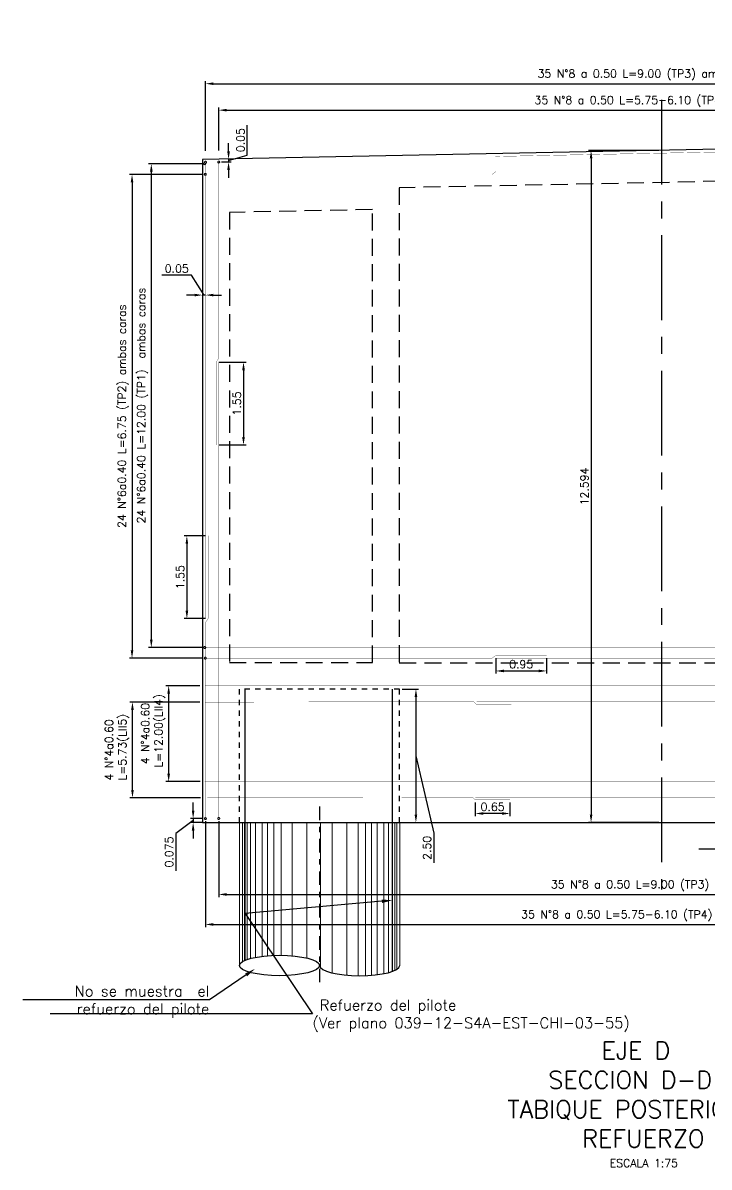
# Model space of a CAD drawing. Header units: metres. Extents: x 1080594 to 1081411, y 976871 to 977162.
# Drawn here: x 1081123.22 to 1081136.06, y 977085.5 to 977106.94 of the extents above; entities that cross this region are included whole.
import ezdxf
from ezdxf import colors
from ezdxf.entities.mleader import LeaderData, LeaderLine
from ezdxf.math import Vec2, Vec3

# ---------------------------------------------------------------- set-up
doc = ezdxf.new("R2010")
doc.units = ezdxf.units.M
doc.header["$LTSCALE"] = 25.4
for name, pattern in [('CENTER', [2, 1.25, -0.25, 0.25, -0.25]), ('DASHDOT', [1, 0.5, -0.25, 0, -0.25]), ('HIDDEN', [0.375, 0.25, -0.125])]:
    doc.linetypes.add(name, pattern=pattern)
for name, color, linetype in [('CONTRAPESO', 3, 'Continuous'), ('COT', 1, 'Continuous'), ('DIMCONTRAPESO', 1, 'Continuous'), ('EJE VIA', 10, 'CENTER'), ('EJE-D', 11, 'DASHDOT'), ('PROY', 9, 'HIDDEN'), ('PROYECC', 251, 'HIDDEN'), ('REF', 6, 'Continuous'), ('REGL175', 7, 'Continuous')]:
    doc.layers.add(name, color=color, linetype=linetype)
for name, color, linetype, lineweight in [('COTA', 1, 'Continuous', 30), ('COTACIM', 20, 'Continuous', 5), ('EJEPILOTE', 145, 'DASHDOT', 30), ('OTROS', 8, 'Continuous', 5), ('REF 7', 210, 'Continuous', 30)]:
    doc.layers.add(name, color=color, linetype=linetype, lineweight=lineweight)
doc.styles.add('romans', font='romans.shx')
doc.dimstyles.new('Copy 75', dxfattribs={"dimtxt": 0.15, "dimasz": 0.15, "dimexe": 0.05, "dimexo": 0.05, "dimgap": 0.05, "dimtad": 1, "dimzin": 0, "dimdsep": 46, "dimtxsty": 'romans', "dimcen": 0.002, "dimclrd": 1, "dimclre": 1, "dimclrt": 3, "dimadec": 4, "dimazin": 0, "dimtfac": 1, "dimtofl": 0, "dimtmove": 1, "dimatfit": 3, "dimfxl": 1, "dimtolj": 1, "dimtzin": 0, "dimarcsym": 1})

# ---------------------------------------------------------------- blocks, each defined once
blk = doc.blocks.new('*D1278')
at = {"layer": 'COTA', "color": 1, "lineweight": -2, "transparency": 16777216}
for p, q in [((1081126.633, 977104.547), (1081126.633, 977105.852)), ((1081126.783, 977105.802), (1081143.312, 977105.802)), ((1081143.462, 977104.547), (1081143.462, 977105.852))]:
    blk.add_line(p, q, dxfattribs=at)
at = {"layer": 'COTA', "color": 1, "transparency": 16777216}
for points in [[(1081126.783, 977105.827), (1081126.783, 977105.777), (1081126.633, 977105.802)], [(1081143.312, 977105.827), (1081143.312, 977105.777), (1081143.462, 977105.802)]]:
    blk.add_solid(points, dxfattribs=at)
at = {"layer": 'Defpoints', "color": 0, "transparency": 16777216}
for p in [(1081143.462, 977105.802), (1081126.633, 977104.497), (1081143.462, 977104.497)]:
    blk.add_point(p, dxfattribs=at)
at = {"layer": 'COTA', "color": 3, "transparency": 16777216, "insert": (1081135.048, 977105.966), "char_height": 0.15, "attachment_point": 5, "style": 'romans'}
blk.add_mtext('\\A1;35 N°8 a 0.50 L=9.00 (TP3) ambas caras', dxfattribs=at)
blk = doc.blocks.new('*D1334')
at = {"layer": 'COTA', "color": 1, "lineweight": -2, "transparency": 16777216}
for p, q in [((1081126.636, 977097.33), (1081126.237, 977097.33)), ((1081126.287, 977097.18), (1081126.287, 977095.93)), ((1081126.636, 977095.78), (1081126.237, 977095.78))]:
    blk.add_line(p, q, dxfattribs=at)
at = {"layer": 'COTA', "color": 1, "transparency": 16777216}
for points in [[(1081126.262, 977097.18), (1081126.312, 977097.18), (1081126.287, 977097.33)], [(1081126.262, 977095.93), (1081126.312, 977095.93), (1081126.287, 977095.78)]]:
    blk.add_solid(points, dxfattribs=at)
at = {"layer": 'Defpoints', "color": 0, "transparency": 16777216}
for p in [(1081126.686, 977097.33), (1081126.287, 977095.78), (1081126.686, 977095.78)]:
    blk.add_point(p, dxfattribs=at)
at = {"layer": 'COTA', "color": 3, "transparency": 16777216, "insert": (1081126.162, 977096.555), "char_height": 0.15, "attachment_point": 5, "rotation": 90, "style": 'romans'}
blk.add_mtext('\\A1;1.55', dxfattribs=at)
blk = doc.blocks.new('*D1279')
at = {"layer": 'Defpoints', "color": 0, "transparency": 16777216}
for p in [(1081126.582, 977101.841), (1081126.582, 977101.841), (1081126.633, 977101.841)]:
    blk.add_point(p, dxfattribs=at)
at = {"layer": 'DIMCONTRAPESO', "color": 1, "lineweight": -2, "transparency": 16777216}
for p, q in [((1081126.376, 977102.213), (1081125.819, 977102.213)), ((1081126.608, 977101.841), (1081126.376, 977102.213)), ((1081126.432, 977101.841), (1081126.282, 977101.841)), ((1081126.633, 977101.841), (1081126.582, 977101.841)), ((1081126.783, 977101.841), (1081126.933, 977101.841))]:
    blk.add_line(p, q, dxfattribs=at)
at = {"layer": 'DIMCONTRAPESO', "color": 1, "transparency": 16777216}
for points in [[(1081126.432, 977101.866), (1081126.432, 977101.816), (1081126.582, 977101.841)], [(1081126.783, 977101.866), (1081126.783, 977101.816), (1081126.633, 977101.841)]]:
    blk.add_solid(points, dxfattribs=at)
at = {"layer": 'DIMCONTRAPESO', "color": 3, "transparency": 16777216, "insert": (1081126.097, 977102.338), "char_height": 0.15, "attachment_point": 5, "style": 'romans'}
blk.add_mtext('\\A1;0.05', dxfattribs=at)
blk = doc.blocks.new('*D1335')
at = {"layer": 'Defpoints', "color": 0, "transparency": 16777216}
for p in [(1081126.404, 977091.957), (1081126.633, 977092.031), (1081126.633, 977091.957)]:
    blk.add_point(p, dxfattribs=at)
at = {"layer": 'DIMCONTRAPESO', "color": 1, "lineweight": -2, "transparency": 16777216}
for p, q in [((1081126.404, 977092.181), (1081126.404, 977092.331)), ((1081126.404, 977091.994), (1081126.079, 977091.755)), ((1081126.583, 977092.031), (1081126.354, 977092.031)), ((1081126.583, 977091.957), (1081126.354, 977091.957)), ((1081126.404, 977092.031), (1081126.404, 977091.957)), ((1081126.079, 977091.755), (1081126.079, 977091.055)), ((1081126.404, 977091.807), (1081126.404, 977091.657))]:
    blk.add_line(p, q, dxfattribs=at)
at = {"layer": 'DIMCONTRAPESO', "color": 1, "transparency": 16777216}
for points in [[(1081126.379, 977092.181), (1081126.429, 977092.181), (1081126.404, 977092.031)], [(1081126.379, 977091.807), (1081126.429, 977091.807), (1081126.404, 977091.957)]]:
    blk.add_solid(points, dxfattribs=at)
at = {"layer": 'DIMCONTRAPESO', "color": 3, "transparency": 16777216, "insert": (1081125.954, 977091.405), "char_height": 0.15, "attachment_point": 5, "rotation": 90, "style": 'romans'}
blk.add_mtext('\\A1;0.075', dxfattribs=at)
blk = doc.blocks.new('*D1337')
at = {"layer": 'Defpoints', "color": 0, "transparency": 16777216}
for p in [(1081126.833, 977100.584), (1081126.833, 977099.034), (1081127.347, 977099.034)]:
    blk.add_point(p, dxfattribs=at)
at = {"layer": 'DIMCONTRAPESO', "color": 1, "lineweight": -2, "transparency": 16777216}
for p, q in [((1081126.883, 977100.584), (1081127.397, 977100.584)), ((1081127.347, 977100.434), (1081127.347, 977099.184)), ((1081126.883, 977099.034), (1081127.397, 977099.034))]:
    blk.add_line(p, q, dxfattribs=at)
at = {"layer": 'DIMCONTRAPESO', "color": 1, "transparency": 16777216}
for points in [[(1081127.322, 977100.434), (1081127.372, 977100.434), (1081127.347, 977100.584)], [(1081127.322, 977099.184), (1081127.372, 977099.184), (1081127.347, 977099.034)]]:
    blk.add_solid(points, dxfattribs=at)
at = {"layer": 'DIMCONTRAPESO', "color": 3, "transparency": 16777216, "insert": (1081127.222, 977099.809), "char_height": 0.15, "attachment_point": 5, "rotation": 90, "style": 'romans'}
blk.add_mtext('\\A1;1.55', dxfattribs=at)
blk = doc.blocks.new('*D1283')
at = {"layer": 'Defpoints', "color": 0, "transparency": 16777216}
for p in [(1081127.041, 977104.385), (1081126.883, 977104.335), (1081127.067, 977104.335)]:
    blk.add_point(p, dxfattribs=at)
at = {"layer": 'DIMCONTRAPESO', "color": 1, "lineweight": -2, "transparency": 16777216}
for p, q in [((1081127.417, 977104.465), (1081127.417, 977105.022)), ((1081127.067, 977104.535), (1081127.067, 977104.685)), ((1081127.067, 977104.36), (1081127.417, 977104.465)), ((1081127.067, 977104.385), (1081127.067, 977104.335)), ((1081127.091, 977104.385), (1081127.117, 977104.385)), ((1081126.933, 977104.335), (1081127.117, 977104.335)), ((1081127.067, 977104.185), (1081127.067, 977104.035))]:
    blk.add_line(p, q, dxfattribs=at)
at = {"layer": 'DIMCONTRAPESO', "color": 1, "transparency": 16777216}
for points in [[(1081127.042, 977104.535), (1081127.092, 977104.535), (1081127.067, 977104.385)], [(1081127.042, 977104.185), (1081127.092, 977104.185), (1081127.067, 977104.335)]]:
    blk.add_solid(points, dxfattribs=at)
at = {"layer": 'DIMCONTRAPESO', "color": 3, "transparency": 16777216, "insert": (1081127.292, 977104.744), "char_height": 0.15, "attachment_point": 5, "rotation": 90, "style": 'romans'}
blk.add_mtext('\\A1;0.05', dxfattribs=at)
blk = doc.blocks.new('*D1284')
at = {"layer": 'COTA', "color": 1, "lineweight": -2, "transparency": 16777216}
for p, q in [((1081126.883, 977104.549), (1081126.883, 977105.356)), ((1081127.033, 977105.306), (1081143.562, 977105.306)), ((1081143.712, 977104.772), (1081143.712, 977105.356))]:
    blk.add_line(p, q, dxfattribs=at)
at = {"layer": 'COTA', "color": 1, "transparency": 16777216}
for points in [[(1081127.033, 977105.331), (1081127.033, 977105.281), (1081126.883, 977105.306)], [(1081143.562, 977105.331), (1081143.562, 977105.281), (1081143.712, 977105.306)]]:
    blk.add_solid(points, dxfattribs=at)
at = {"layer": 'Defpoints', "color": 0, "transparency": 16777216}
for p in [(1081143.712, 977105.306), (1081143.712, 977104.722), (1081126.883, 977104.499)]:
    blk.add_point(p, dxfattribs=at)
at = {"layer": 'COTA', "color": 3, "transparency": 16777216, "insert": (1081135.298, 977105.47), "char_height": 0.15, "attachment_point": 5, "style": 'romans'}
blk.add_mtext('\\A1;35 N°8 a 0.50 L=5.75-6.10 (TP4) ambas caras', dxfattribs=at)
blk = doc.blocks.new('*D1291')
at = {"layer": 'COTA', "color": 1, "lineweight": -2, "transparency": 16777216}
for p, q in [((1081126.586, 977104.103), (1081125.21, 977104.103)), ((1081125.26, 977103.953), (1081125.26, 977095.187)), ((1081126.571, 977095.037), (1081125.21, 977095.037))]:
    blk.add_line(p, q, dxfattribs=at)
at = {"layer": 'COTA', "color": 1, "transparency": 16777216}
for points in [[(1081125.235, 977103.953), (1081125.285, 977103.953), (1081125.26, 977104.103)], [(1081125.235, 977095.187), (1081125.285, 977095.187), (1081125.26, 977095.037)]]:
    blk.add_solid(points, dxfattribs=at)
at = {"layer": 'Defpoints', "color": 0, "transparency": 16777216}
for p in [(1081126.636, 977104.103), (1081125.26, 977095.037), (1081126.621, 977095.037)]:
    blk.add_point(p, dxfattribs=at)
at = {"layer": 'COTA', "color": 3, "transparency": 16777216, "insert": (1081125.095, 977099.57), "char_height": 0.15, "attachment_point": 5, "rotation": 90, "style": 'romans'}
blk.add_mtext('\\A1;24 N°6a0.40 L=6.75 (TP2) ambas caras', dxfattribs=at)
blk = doc.blocks.new('*D1339')
at = {"layer": 'Defpoints', "color": 0, "transparency": 16777216}
for p in [(1081132.071, 977095.087), (1081133.021, 977095.087), (1081133.021, 977094.798)]:
    blk.add_point(p, dxfattribs=at)
at = {"layer": 'DIMCONTRAPESO', "color": 1, "lineweight": -2, "transparency": 16777216}
for p, q in [((1081132.071, 977095.037), (1081132.071, 977094.748)), ((1081133.021, 977095.037), (1081133.021, 977094.748)), ((1081132.221, 977094.798), (1081132.871, 977094.798))]:
    blk.add_line(p, q, dxfattribs=at)
at = {"layer": 'DIMCONTRAPESO', "color": 1, "transparency": 16777216}
for points in [[(1081132.221, 977094.823), (1081132.221, 977094.773), (1081132.071, 977094.798)], [(1081132.871, 977094.823), (1081132.871, 977094.773), (1081133.021, 977094.798)]]:
    blk.add_solid(points, dxfattribs=at)
at = {"layer": 'DIMCONTRAPESO', "color": 3, "transparency": 16777216, "insert": (1081132.546, 977094.923), "char_height": 0.15, "attachment_point": 5, "style": 'romans'}
blk.add_mtext('\\A1;0.95', dxfattribs=at)
blk = doc.blocks.new('*D1293')
at = {"layer": 'COTA', "color": 1, "lineweight": -2, "transparency": 16777216}
for p, q in [((1081126.586, 977104.303), (1081125.571, 977104.303)), ((1081125.621, 977104.153), (1081125.621, 977095.387)), ((1081126.571, 977095.237), (1081125.571, 977095.237))]:
    blk.add_line(p, q, dxfattribs=at)
at = {"layer": 'COTA', "color": 1, "transparency": 16777216}
for points in [[(1081125.596, 977104.153), (1081125.646, 977104.153), (1081125.621, 977104.303)], [(1081125.596, 977095.387), (1081125.646, 977095.387), (1081125.621, 977095.237)]]:
    blk.add_solid(points, dxfattribs=at)
at = {"layer": 'Defpoints', "color": 0, "transparency": 16777216}
for p in [(1081126.636, 977104.303), (1081125.621, 977095.237), (1081126.621, 977095.237)]:
    blk.add_point(p, dxfattribs=at)
at = {"layer": 'COTA', "color": 3, "transparency": 16777216, "insert": (1081125.457, 977099.77), "char_height": 0.15, "attachment_point": 5, "rotation": 90, "style": 'romans'}
blk.add_mtext('\\A1;24 N°6a0.40 L=12.00 (TP1)  ambas caras', dxfattribs=at)
blk = doc.blocks.new('*D1296')
at = {"layer": 'COTA', "color": 1, "lineweight": -2, "transparency": 16777216}
for p, q in [((1081126.883, 977091.984), (1081126.883, 977090.56)), ((1081143.712, 977091.982), (1081143.712, 977090.56)), ((1081127.033, 977090.61), (1081143.562, 977090.61))]:
    blk.add_line(p, q, dxfattribs=at)
at = {"layer": 'COTA', "color": 1, "transparency": 16777216}
for points in [[(1081127.033, 977090.635), (1081127.033, 977090.585), (1081126.883, 977090.61)], [(1081143.562, 977090.635), (1081143.562, 977090.585), (1081143.712, 977090.61)]]:
    blk.add_solid(points, dxfattribs=at)
at = {"layer": 'Defpoints', "color": 0, "transparency": 16777216}
for p in [(1081126.883, 977092.034), (1081143.712, 977092.032), (1081143.712, 977090.61)]:
    blk.add_point(p, dxfattribs=at)
at = {"layer": 'COTA', "color": 3, "transparency": 16777216, "insert": (1081135.298, 977090.774), "char_height": 0.15, "attachment_point": 5, "style": 'romans'}
blk.add_mtext('\\A1;35 N°8 a 0.50 L=9.00 (TP3) ambas caras', dxfattribs=at)
blk = doc.blocks.new('*D1297')
at = {"layer": 'COTA', "color": 1, "lineweight": -2, "transparency": 16777216}
for p, q in [((1081126.633, 977091.981), (1081126.633, 977089.998)), ((1081143.462, 977091.982), (1081143.462, 977089.998)), ((1081126.783, 977090.048), (1081143.312, 977090.048))]:
    blk.add_line(p, q, dxfattribs=at)
at = {"layer": 'COTA', "color": 1, "transparency": 16777216}
for points in [[(1081126.783, 977090.073), (1081126.783, 977090.023), (1081126.633, 977090.048)], [(1081143.312, 977090.073), (1081143.312, 977090.023), (1081143.462, 977090.048)]]:
    blk.add_solid(points, dxfattribs=at)
at = {"layer": 'Defpoints', "color": 0, "transparency": 16777216}
for p in [(1081126.633, 977092.031), (1081143.462, 977092.032), (1081143.462, 977090.048)]:
    blk.add_point(p, dxfattribs=at)
at = {"layer": 'COTA', "color": 3, "transparency": 16777216, "insert": (1081135.048, 977090.212), "char_height": 0.15, "attachment_point": 5, "style": 'romans'}
blk.add_mtext('\\A1;35 N°8 a 0.50 L=5.75-6.10 (TP4) ambas caras', dxfattribs=at)
blk = doc.blocks.new('*D1325')
at = {"layer": 'Defpoints', "color": 0, "transparency": 16777216}
for p in [(1081131.685, 977092.382), (1081132.335, 977092.382), (1081131.685, 977092.127)]:
    blk.add_point(p, dxfattribs=at)
at = {"layer": 'EJE-D', "color": 1, "lineweight": -2, "transparency": 16777216}
for p, q in [((1081131.685, 977092.332), (1081131.685, 977092.077)), ((1081132.335, 977092.332), (1081132.335, 977092.077)), ((1081132.185, 977092.127), (1081131.835, 977092.127))]:
    blk.add_line(p, q, dxfattribs=at)
at = {"layer": 'EJE-D', "color": 1, "transparency": 16777216}
for points in [[(1081131.835, 977092.152), (1081131.835, 977092.102), (1081131.685, 977092.127)], [(1081132.185, 977092.152), (1081132.185, 977092.102), (1081132.335, 977092.127)]]:
    blk.add_solid(points, dxfattribs=at)
at = {"layer": 'EJE-D', "color": 3, "transparency": 16777216, "insert": (1081132.01, 977092.252), "char_height": 0.15, "attachment_point": 5, "style": 'romans'}
blk.add_mtext('\\A1;0.65', dxfattribs=at)
blk = doc.blocks.new('*D1246')
at = {"layer": 'Defpoints', "color": 0, "transparency": 16777216}
for p in [(1081125.946, 977094.52), (1081126.582, 977094.52), (1081126.588, 977092.726)]:
    blk.add_point(p, dxfattribs=at)
at = {"layer": 'DIMCONTRAPESO', "color": 1, "lineweight": -2, "transparency": 16777216}
for p, q in [((1081126.532, 977094.52), (1081125.896, 977094.52)), ((1081125.946, 977092.876), (1081125.946, 977094.37)), ((1081126.538, 977092.726), (1081125.896, 977092.726))]:
    blk.add_line(p, q, dxfattribs=at)
at = {"layer": 'DIMCONTRAPESO', "color": 1, "transparency": 16777216}
for points in [[(1081125.921, 977094.37), (1081125.971, 977094.37), (1081125.946, 977094.52)], [(1081125.921, 977092.876), (1081125.971, 977092.876), (1081125.946, 977092.726)]]:
    blk.add_solid(points, dxfattribs=at)
at = {"layer": 'DIMCONTRAPESO', "color": 3, "transparency": 16777216, "insert": (1081125.657, 977093.623), "char_height": 0.15, "attachment_point": 5, "rotation": 90, "style": 'romans'}
blk.add_mtext('\\A1;4 N°4a0.60\\P L=12.00(LII4)', dxfattribs=at)
blk = doc.blocks.new('*D1247')
at = {"layer": 'Defpoints', "color": 0, "transparency": 16777216}
for p in [(1081125.268, 977094.214), (1081126.582, 977094.214), (1081126.589, 977092.42)]:
    blk.add_point(p, dxfattribs=at)
at = {"layer": 'DIMCONTRAPESO', "color": 1, "lineweight": -2, "transparency": 16777216}
for p, q in [((1081126.532, 977094.214), (1081125.218, 977094.214)), ((1081125.268, 977092.57), (1081125.268, 977094.064)), ((1081126.539, 977092.42), (1081125.218, 977092.42))]:
    blk.add_line(p, q, dxfattribs=at)
at = {"layer": 'DIMCONTRAPESO', "color": 1, "transparency": 16777216}
for points in [[(1081125.243, 977094.064), (1081125.293, 977094.064), (1081125.268, 977094.214)], [(1081125.243, 977092.57), (1081125.293, 977092.57), (1081125.268, 977092.42)]]:
    blk.add_solid(points, dxfattribs=at)
at = {"layer": 'DIMCONTRAPESO', "color": 3, "transparency": 16777216, "insert": (1081124.979, 977093.317), "char_height": 0.15, "attachment_point": 5, "rotation": 90, "style": 'romans'}
blk.add_mtext('\\A1;4 N°4a0.60\\P L=5.73(LII5)', dxfattribs=at)
blk = doc.blocks.new('*D1332')
at = {"layer": 'COTA', "color": 1, "lineweight": -2, "transparency": 16777216}
for p, q in [((1081130.315, 977094.459), (1081130.625, 977094.459)), ((1081130.575, 977094.309), (1081130.575, 977092.107)), ((1081130.575, 977093.208), (1081130.908, 977091.761)), ((1081130.323, 977091.957), (1081130.625, 977091.957)), ((1081130.908, 977091.761), (1081130.908, 977091.204))]:
    blk.add_line(p, q, dxfattribs=at)
at = {"layer": 'COTA', "color": 1, "transparency": 16777216}
for points in [[(1081130.55, 977094.309), (1081130.6, 977094.309), (1081130.575, 977094.459)], [(1081130.55, 977092.107), (1081130.6, 977092.107), (1081130.575, 977091.957)]]:
    blk.add_solid(points, dxfattribs=at)
at = {"layer": 'Defpoints', "color": 0, "transparency": 16777216}
for p in [(1081130.265, 977094.459), (1081130.273, 977091.957), (1081130.575, 977091.957)]:
    blk.add_point(p, dxfattribs=at)
at = {"layer": 'COTA', "color": 3, "transparency": 16777216, "insert": (1081130.783, 977091.483), "char_height": 0.15, "attachment_point": 5, "rotation": 90, "style": 'romans'}
blk.add_mtext('\\A1;2.50', dxfattribs=at)
blk = doc.blocks.new('*D1241')
at = {"layer": 'COTA', "color": 1, "lineweight": -2, "transparency": 16777216}
for p, q in [((1081135.122, 977104.551), (1081133.804, 977104.551)), ((1081133.854, 977104.401), (1081133.854, 977092.107)), ((1081135.122, 977091.957), (1081133.804, 977091.957))]:
    blk.add_line(p, q, dxfattribs=at)
at = {"layer": 'COTA', "color": 1, "transparency": 16777216}
for points in [[(1081133.829, 977104.401), (1081133.879, 977104.401), (1081133.854, 977104.551)], [(1081133.829, 977092.107), (1081133.879, 977092.107), (1081133.854, 977091.957)]]:
    blk.add_solid(points, dxfattribs=at)
at = {"layer": 'Defpoints', "color": 0, "transparency": 16777216}
for p in [(1081135.172, 977104.551), (1081133.854, 977091.957), (1081135.172, 977091.957)]:
    blk.add_point(p, dxfattribs=at)
at = {"layer": 'COTA', "color": 3, "transparency": 16777216, "insert": (1081133.729, 977098.254), "char_height": 0.15, "attachment_point": 5, "rotation": 90, "style": 'romans'}
blk.add_mtext('\\A1;12.594', dxfattribs=at)

msp = doc.modelspace()

# ---------------------------------------------------------------- linework, layer by layer
at = {"layer": 'CONTRAPESO'}
msp.add_lwpolyline([(1081143.755128, 977104.7224), (1081126.581998, 977104.378938), (1081126.581998, 977094.956738), (1081126.581998, 977094.956738), (1081126.581998, 977091.956738), (1081143.761998, 977091.956738), (1081143.761998, 977094.956738), (1081143.761998, 977094.956738)], close=True, dxfattribs=at)
at = {"layer": 'COT'}
msp.add_ellipse((1081128.021737, 977089.278842), major_axis=(0.750261, 0), ratio=0.25438133, dxfattribs=at)
msp.add_ellipse((1081129.522258, 977089.278842), major_axis=(0.750261, 0), ratio=0.25438133, start_param=3.141592654, end_param=6.283185307, dxfattribs=at)
at = {"layer": 'EJE VIA', "ltscale": 0.05}
msp.add_lwpolyline([(1081135.171998, 977105.501523), (1081135.171998, 977090.703018)], dxfattribs=at)
at = {"layer": 'EJEPILOTE', "ltscale": 0.02}
msp.add_line((1081128.773359, 977088.964517), (1081128.773359, 977092.255485), dxfattribs=at)
at = {"layer": 'OTROS'}
for p, q in [((1081127.326934, 977091.956738), (1081127.326934, 977089.350855)), ((1081127.365169, 977091.956738), (1081127.365169, 977089.371197)), ((1081127.41615, 977091.956738), (1081127.41615, 977089.391506)), ((1081127.479875, 977091.956738), (1081127.479875, 977089.410845)), ((1081127.56909, 977091.956738), (1081127.56909, 977089.431047)), ((1081127.696541, 977091.956738), (1081127.696541, 977089.450834)), ((1081127.798501, 977091.956738), (1081127.798501, 977089.46105)), ((1081127.913206, 977091.956738), (1081127.913206, 977089.467687)), ((1081128.053402, 977091.956738), (1081128.053402, 977089.469524)), ((1081128.260406, 977091.956738), (1081128.260406, 977089.45978)), ((1081128.534113, 977091.956738), (1081128.534113, 977089.418256)), ((1081128.787359, 977091.956738), (1081128.787359, 977089.24042)), ((1081129.009882, 977091.956738), (1081129.009882, 977089.146453)), ((1081129.283589, 977091.956738), (1081129.283589, 977089.097904)), ((1081129.490593, 977091.956738), (1081129.490593, 977089.08816)), ((1081129.630789, 977091.956738), (1081129.630789, 977089.089997)), ((1081129.745494, 977091.956738), (1081129.745494, 977089.096634)), ((1081129.847454, 977091.956738), (1081129.847454, 977089.10685)), ((1081129.974905, 977091.956738), (1081129.974905, 977089.126637)), ((1081130.06412, 977091.956738), (1081130.06412, 977089.146453)), ((1081130.127845, 977091.956738), (1081130.127845, 977089.166178)), ((1081130.178826, 977091.956738), (1081130.178826, 977089.186487)), ((1081130.217061, 977091.956738), (1081130.217061, 977089.206829)), ((1081127.479875, 977089.146839), (1081127.479875, 977089.146453))]:
    msp.add_line(p, q, dxfattribs=at)
msp.add_lwpolyline([(1081127.271476, 977089.278842), (1081127.271476, 977091.956738), (1081130.272519, 977091.956738), (1081130.272519, 977089.278842)], dxfattribs=at)
at = {"layer": 'PROY', "color": 252, "ltscale": 0.05}
for points in [[(1081140.081945, 977094.932473), (1081140.081883, 977104.048815), (1081130.260528, 977103.852388), (1081130.261763, 977094.950636), (1081140.08171, 977094.950636), (1081140.081945, 977094.932473)], [(1081129.761945, 977094.956738), (1081129.760783, 977103.442313), (1081127.081802, 977103.388734), (1081127.081998, 977094.956738), (1081129.761945, 977094.956738), (1081129.761945, 977094.956738)]]:
    msp.add_lwpolyline(points, dxfattribs=at)
at = {"layer": 'PROYECC', "color": 14, "ltscale": 0.01}
msp.add_lwpolyline([(1081127.267943, 977091.956738), (1081130.268985, 977091.956738), (1081130.264863, 977094.458765), (1081127.263821, 977094.458765)], close=True, dxfattribs=at)
at = {"layer": 'REF', "ltscale": 0.1, "const_width": 0.005}
for points in [[(1081143.712184, 977104.671451), (1081132.064392, 977104.438586)], [(1081126.621284, 977104.303259), (1081138.271847, 977104.303259)], [(1081126.635683, 977104.330011), (1081126.635683, 977095.780983), (1081126.635683, 977095.780983)], [(1081126.833429, 977099.03431), (1081126.833429, 977100.58431), (1081126.883336, 977100.655203), (1081126.883336, 977104.333417)], [(1081133.02134, 977104.153207), (1081132.070683, 977104.153226), (1081131.999789, 977104.103321), (1081126.631883, 977104.103411)], [(1081143.722661, 977104.103092), (1081132.072097, 977104.103319)], [(1081126.883429, 977092.033738), (1081126.88334, 977100.58431), (1081126.88334, 977100.58431)], [(1081126.6856, 977097.33032), (1081126.6856, 977095.78032), (1081126.635693, 977095.709427), (1081126.633252, 977092.031438)], [(1081126.621284, 977095.236722), (1081138.271847, 977095.236722)], [(1081133.02134, 977095.08667), (1081132.070683, 977095.086689), (1081131.999789, 977095.036784), (1081126.631883, 977095.036874)], [(1081143.722661, 977095.036555), (1081132.072097, 977095.036782)], [(1081126.624614, 977094.520723), (1081138.61039, 977094.520723)], [(1081132.359747, 977094.170203), (1081131.709747, 977094.170203), (1081131.657087, 977094.220522), (1081126.624749, 977094.214374)], [(1081143.719716, 977094.220723), (1081131.71207, 977094.220723)], [(1081126.62206, 977092.726506), (1081138.58539, 977092.726506)], [(1081132.334535, 977092.382337), (1081131.684535, 977092.382337), (1081131.631874, 977092.432655), (1081126.622911, 977092.424051)], [(1081143.723436, 977092.432843), (1081131.68521, 977092.432655)]]:
    msp.add_lwpolyline(points, dxfattribs=at)
at = {"layer": 'REF', "ltscale": 0.1, "const_width": 0.02}
for points in [[(1081126.639284, 977104.303259, -1), (1081126.603284, 977104.303259, -1)], [(1081126.653683, 977104.330011, -1), (1081126.617683, 977104.330011, -1)], [(1081126.901336, 977104.333417, -1), (1081126.865336, 977104.333417, -1)], [(1081126.613883, 977104.10341, 1), (1081126.649883, 977104.103409, 1)], [(1081126.639284, 977095.236722, -1), (1081126.603284, 977095.236722, -1)], [(1081126.613883, 977095.036873, 1), (1081126.649883, 977095.036872, 1)], [(1081126.651252, 977092.031438, -1), (1081126.615252, 977092.031438, -1)], [(1081126.865429, 977092.033738, 1), (1081126.901429, 977092.033738, 1)]]:
    msp.add_lwpolyline(points, format="xyb", close=True, dxfattribs=at)
at = {"layer": 'REF 7', "ltscale": 0.1}
for points in [[(1081127.378188, 977089.382829), (1081127.378188, 977094.458765)], [(1081130.136921, 977089.174848), (1081130.136921, 977094.458765)]]:
    msp.add_lwpolyline(points, dxfattribs=at)

# ---------------------------------------------------------------- texts
at = {"layer": 'REGL175', "insert": (1081126.83501, 977087.851182), "char_height": 0.33, "width": 14.49150363, "attachment_point": 1, "style": 'romans'}
msp.add_mtext('\\pi7.2152;{\\C0;EJE D\\P\\pi6.2173;SECCION D-D\\P\\pi5.4552;TABIQUE POSTERIOR \\P\\pi6.8529;REFUERZO\\P\\pi7.3672;\\H0.45455x;\\C3;ESCALA 1:75}', dxfattribs=at)

# ---------------------------------------------------------------- dimensions: what is measured, and where the dimension line sits
at = {"layer": 'COTA'}
for base, p1, p2, text, picture, middle in [((1081143.461998, 977105.801992), (1081126.633336, 977104.49739), (1081143.461998, 977104.49739), '35 N°8 a 0.50 L=9.00 (TP3) ambas caras', '*D1278', (1081135.047667, 977105.966278)), ((1081143.712091, 977105.306151), (1081126.883336, 977104.498938), (1081143.712091, 977104.72154), '35 N°8 a 0.50 L=5.75-6.10 (TP4) ambas caras', '*D1284', (1081135.297713, 977105.470437)), ((1081143.461914, 977090.048147), (1081126.633252, 977092.031438), (1081143.461914, 977092.032157), '35 N°8 a 0.50 L=5.75-6.10 (TP4) ambas caras', '*D1297', (1081135.047583, 977090.212433)), ((1081143.712091, 977090.609787), (1081126.883429, 977092.033738), (1081143.712091, 977092.031905), '35 N°8 a 0.50 L=9.00 (TP3) ambas caras', '*D1296', (1081135.29776, 977090.774072))]:
    dim = msp.add_linear_dim(base=base, p1=p1, p2=p2, text=text, dimstyle='Copy 75', dxfattribs=at)
    dim.commit()
    dim.dimension.update_dxf_attribs({"geometry": picture, "text_midpoint": middle})
at = {"layer": 'COTA', "color": 2}
dim = msp.add_linear_dim(base=(1081133.854223, 977091.956738), p1=(1081135.171998, 977104.550738), p2=(1081135.171998, 977091.956738), angle=90, dimstyle='Copy 75', override={"dimdec": 3}, dxfattribs=at)
dim.commit()
dim.dimension.update_dxf_attribs({"geometry": '*D1241', "text_midpoint": (1081133.729223, 977098.253738)})
at = {"layer": 'COTA'}
for base, p1, p2, text, picture, middle in [((1081125.62131, 977095.23657), (1081126.635683, 977104.303259), (1081126.621284, 977095.23657), '24 N°6a0.40 L=12.00 (TP1)  ambas caras', '*D1293', (1081125.457024, 977099.769914)), ((1081125.259577, 977095.036722), (1081126.635683, 977104.103411), (1081126.621284, 977095.036722), '24 N°6a0.40 L=6.75 (TP2) ambas caras', '*D1291', (1081125.095291, 977099.570066))]:
    dim = msp.add_linear_dim(base=base, p1=p1, p2=p2, angle=90, text=text, dimstyle='Copy 75', dxfattribs=at)
    dim.commit()
    dim.dimension.update_dxf_attribs({"geometry": picture, "text_midpoint": middle})
dim = msp.add_linear_dim(base=(1081126.287236, 977095.78032), p1=(1081126.6856, 977097.33032), p2=(1081126.6856, 977095.78032), angle=90, dimstyle='Copy 75', dxfattribs=at)
dim.commit()
dim.dimension.update_dxf_attribs({"geometry": '*D1334', "text_midpoint": (1081126.162236, 977096.55532)})
at = {"layer": 'COTA', "color": 2}
dim = msp.add_linear_dim(base=(1081130.575314, 977091.956738), p1=(1081130.264863, 977094.458765), p2=(1081130.272519, 977091.956738), angle=90, dimstyle='Copy 75', dxfattribs=at)
dim.commit()
dim.dimension.update_dxf_attribs({"geometry": '*D1332', "text_midpoint": (1081130.907795, 977091.71113), "dimtype": 160})
at = {"layer": 'DIMCONTRAPESO', "color": 2}
for base, p1, p2, picture, middle in [((1081127.066595, 977104.334965), (1081127.040655, 977104.384965), (1081126.883336, 977104.334965), '*D1283', (1081127.291595, 977104.514965)), ((1081127.347452, 977099.03431), (1081126.833429, 977100.58431), (1081126.833429, 977099.03431), '*D1337', (1081127.222452, 977099.80931))]:
    dim = msp.add_linear_dim(base=base, p1=p1, p2=p2, angle=90, dimstyle='Copy 75', dxfattribs=at)
    dim.commit()
    dim.dimension.update_dxf_attribs({"geometry": picture, "text_midpoint": middle})
dim = msp.add_linear_dim(base=(1081126.581998, 977101.840758), p1=(1081126.633336, 977101.840758), p2=(1081126.581998, 977101.840758), dimstyle='Copy 75', dxfattribs=at)
dim.commit()
dim.dimension.update_dxf_attribs({"geometry": '*D1279', "text_midpoint": (1081126.325811, 977102.212709), "dimtype": 160})
dim = msp.add_linear_dim(base=(1081133.02134, 977094.798076), p1=(1081132.070683, 977095.086689), p2=(1081133.02134, 977095.08667), dimstyle='Copy 75', dxfattribs=at)
dim.commit()
dim.dimension.update_dxf_attribs({"geometry": '*D1339', "text_midpoint": (1081132.546011, 977094.923076)})
at = {"layer": 'DIMCONTRAPESO'}
for base, p1, p2, text, picture, middle in [((1081125.946142, 977094.520157), (1081126.588348, 977092.72594), (1081126.581998, 977094.520157), '4 N°4a0.60\\P L=12.00(LII4)', '*D1246', (1081125.946142, 977093.623048)), ((1081125.268099, 977094.213809), (1081126.588744, 977092.419592), (1081126.582394, 977094.213809), '4 N°4a0.60\\P L=5.73(LII5)', '*D1247', (1081125.268099, 977093.3167))]:
    dim = msp.add_linear_dim(base=base, p1=p1, p2=p2, angle=90, text=text, dimstyle='Copy 75', dxfattribs=at)
    dim.commit()
    dim.dimension.update_dxf_attribs({"geometry": picture, "text_midpoint": middle, "dimtype": 160})
at = {"layer": 'DIMCONTRAPESO', "color": 2}
dim = msp.add_linear_dim(base=(1081126.403996, 977091.956738), p1=(1081126.633252, 977092.031438), p2=(1081126.633346, 977091.956738), angle=90, dimstyle='Copy 75', override={"dimdec": 3}, dxfattribs=at)
dim.commit()
dim.dimension.update_dxf_attribs({"geometry": '*D1335', "text_midpoint": (1081126.078996, 977091.705011), "dimtype": 160})
at = {"layer": 'EJE-D', "color": 2}
dim = msp.add_linear_dim(base=(1081131.684535, 977092.127308), p1=(1081132.334535, 977092.382337), p2=(1081131.684535, 977092.382337), dimstyle='Copy 75', dxfattribs=at)
dim.commit()
dim.dimension.update_dxf_attribs({"geometry": '*D1325', "text_midpoint": (1081132.009535, 977092.252308)})

# ---------------------------------------------------------------- leaders
at = {"layer": 'COTACIM'}
ml = msp.add_multileader_mtext('Standard', dxfattribs=at)
ml.set_content('No se muestra\\Pel refuerzo de la\\Plosa inferior', color=3, style='romans')
ml.set_leader_properties(color=256)
ml.build(insert=Vec2(0, 0))
ml.multileader.update_dxf_attribs({"text_left_attachment_type": 6, "text_right_attachment_type": 6, "dogleg_length": 0, "arrow_head_size": 0.15})
ctx = ml.context
ctx.base_point, ctx.char_height, ctx.arrow_head_size, ctx.landing_gap_size, ctx.plane_origin = Vec3(1081137.406473, 977091.459024), 0.15, 0.15, 0, Vec3(1081136.776766, 977090.253434)
ctx.left_attachment, ctx.right_attachment = 6, 6
notes = []
notes.append((ctx, [(0, (1, 1, 0), (1081137.406473, 977091.459024), (1, 0), 0, [(0, [(1081137.084234, 977092.219164)], 0, [])])]))
ctx.mtext.insert, ctx.mtext.flow_direction = Vec3(1081137.406473, 977091.639024), 5
ml = msp.add_multileader_mtext('Standard', dxfattribs=at)
ml.set_content(' Refuerzo del pilote\\P(Ver plano 039-12-S4A-EST-CHI-03-55){\\C4; }', color=3, style='romans')
ml.set_leader_properties(color=1)
ml.build(insert=Vec2(0, 0))
ml.multileader.update_dxf_attribs({"text_left_attachment_type": 6, "text_right_attachment_type": 6, "dogleg_length": 0, "arrow_head_size": 0.2})
ctx = ml.context
ctx.base_point, ctx.char_height, ctx.arrow_head_size, ctx.landing_gap_size, ctx.plane_origin = Vec3(1081128.638226, 977088.370367), 0.2, 0.2, 0, Vec3(1081129.027504, 977089.705385)
ctx.left_attachment, ctx.right_attachment = 6, 6
notes.append((ctx, [(0, (1, 1, 0), (1081128.638226, 977088.370367), (1, 0), 0, [(1, [(1081130.136921, 977090.500407), (1081127.378188, 977090.252065)], 0, [])])]))
ctx.mtext.insert, ctx.mtext.width, ctx.mtext.flow_direction = Vec3(1081128.638226, 977088.637034), 7.37938837, 5
ml = msp.add_multileader_mtext('Standard', dxfattribs=at)
ml.set_content('No se muestra  el refuerzo del pilote', color=3, style='romans')
ml.set_leader_properties(color=1)
ml.build(insert=Vec2(0, 0))
ml.multileader.update_dxf_attribs({"text_left_attachment_type": 6, "text_right_attachment_type": 6, "dogleg_length": 0, "arrow_head_size": 0.2})
ctx = ml.context
ctx.base_point, ctx.char_height, ctx.arrow_head_size, ctx.landing_gap_size, ctx.plane_origin = Vec3(1081123.793479, 977088.632358), 0.2, 0.2, 0, Vec3(1081122.10768, 977088.42129)
ctx.left_attachment, ctx.right_attachment, ctx.text_align_type = 6, 6, 2
notes.append((ctx, [(1, (1, 1, 0), (1081126.707765, 977088.632358), (-1, 0), 0, [(0, [(1081127.561354, 977089.216312)], 0, [])])]))
ctx.mtext.insert, ctx.mtext.width, ctx.mtext.alignment, ctx.mtext.flow_direction = Vec3(1081126.707765, 977088.899025), 3.45605072, 3, 5
for ctx, leaders in notes:
    for number, flags, end, landing, length, lines in leaders:
        leader = LeaderData()
        leader.index, (leader.has_last_leader_line, leader.has_dogleg_vector, leader.attachment_direction) = number, flags
        leader.last_leader_point, leader.dogleg_vector, leader.dogleg_length = Vec3(end), Vec3(landing), length
        for number, points, colour, breaks in lines:
            line = LeaderLine()
            line.index, line.vertices, line.color, line.breaks = number, Vec3.list(points), colors.encode_raw_color(colour), breaks
            leader.lines.append(line)
        ctx.leaders.append(leader)

doc.saveas('drawing.dxf')
